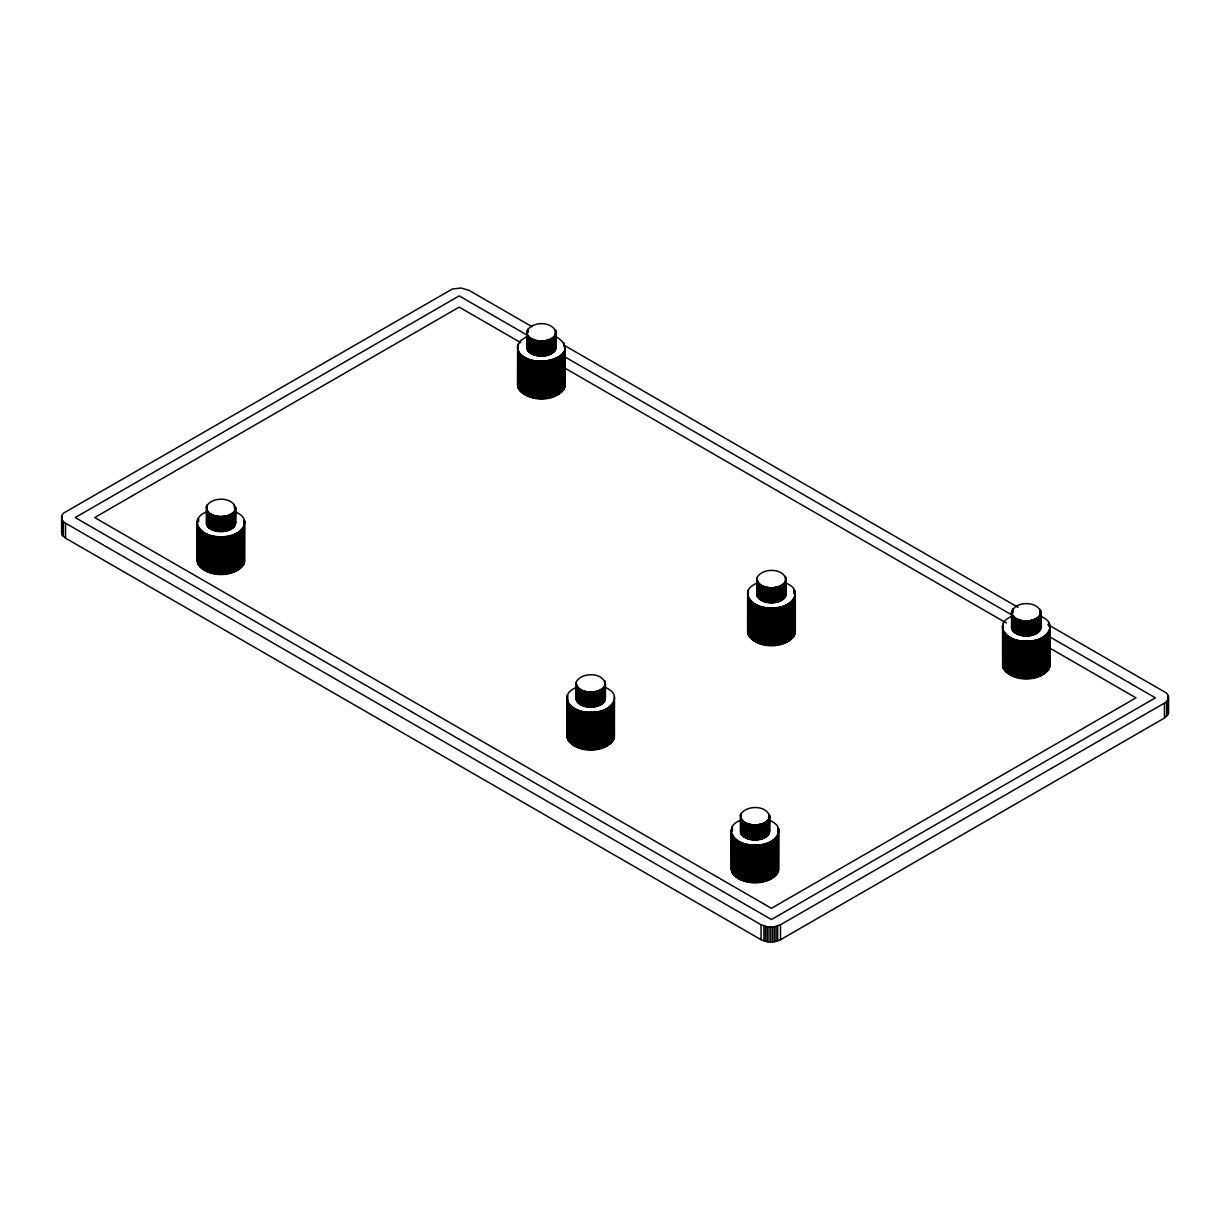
<?xml version="1.0" encoding="UTF-8"?>
<svg xmlns="http://www.w3.org/2000/svg" width="1230" height="1230" viewBox="0 0 1230 1230"><rect width="100%" height="100%" fill="white"/><g stroke="black" fill="none" stroke-linecap="round" stroke-linejoin="round"><path stroke-width="1.5" d="M207.347 519.66C202.596 534.435 234.976 536.003 235.576 521.92M785.386 582.897C807.418 591.292 787.277 610.71 771.856 607.881C757.019 610.941 735.11 592.46 756.834 583.189M748.547 627.546C744.888 650.762 793.765 651.962 795.164 629.883M565.216 383.652C561.849 403.794 523.196 403.963 517.538 385.082L517.692 345.799L520.413 340.818L526.794 336.482M1011.567 611.971C1014.197 624.071 1037.444 624.133 1040.995 612.555C1037.997 600.717 1015.457 600.686 1011.567 611.971L1011.567 627.807C1014.904 640.184 1044.27 638.401 1039.873 624.071M576.255 696.872C575.609 711.371 608.604 710.325 604.53 695.442M741.044 828.543C737.708 843.365 770.641 843.995 769.38 829.389M207.009 511.711C184.977 520.106 205.118 539.524 220.539 536.695C235.376 539.755 257.285 521.274 235.56 512.003M526.732 331.746C528.838 344.093 552.162 344.216 556.114 332.915C553.608 320.815 531.006 320.738 526.732 331.746L526.748 348.167C530.653 359.852 558.051 358.668 555.376 344.677M576.117 687.524C554.392 696.795 576.317 715.276 591.153 712.216C606.575 715.045 626.716 695.627 604.683 687.232M741.06 820.041C719.027 828.436 739.168 847.854 754.59 845.025C769.427 848.085 791.336 829.604 769.611 820.333M731.189 867.504C733.587 889.059 781.434 887.737 777.898 864.69M532.144 326.796L468.922 290.28L461.004 288.035L452.332 289.019L65.528 511.972C60.378 513.94 60.378 521.212 65.528 523.18L761.078 924.76L767.243 926.82L774.346 926.82L780.512 924.76L1164.472 703.083C1169.622 701.1 1169.622 693.843 1164.472 691.86L1047.991 624.609M61.961 530.484L61.961 534.589L65.528 538.14L761.078 939.72L767.243 941.765L774.346 941.765L780.512 939.72L1164.472 718.028L1168.377 713.462L1168.5 697.471M517.523 347.229C520.721 374.304 589.923 357.438 555.36 336.19M757.065 592.245C755.804 606.851 788.738 606.221 785.401 591.399M1003.157 661.233C1000.482 684.434 1050.359 684.956 1049.759 662.171M756.819 578.162C758.372 590.754 781.788 590.938 786.108 579.93C784.14 567.584 761.447 567.445 756.819 578.162L756.834 595.166M1011.66 616.415C989.935 625.686 1011.86 644.166 1026.696 641.107C1042.118 643.936 1062.259 624.517 1040.226 616.122M1011.644 626.331L1011.567 627.807M197.477 557.759C196.877 580.545 246.738 580.022 244.063 556.821M567.614 732.342C565.077 755.374 613.847 756.081 614.339 733.757M206.394 506.683C207.347 519.49 230.902 519.767 235.56 509.036C234.161 496.459 211.329 496.244 206.394 506.683L206.425 524.272M576.178 682.204C577.131 695.012 600.686 695.288 605.345 684.557C603.945 671.98 581.114 671.765 576.178 682.204L576.193 699.793M740.445 815.013C741.398 827.821 764.952 828.098 769.611 817.366C768.212 804.789 745.38 804.574 740.445 815.013L740.475 832.602M527.04 345.538L526.748 348.167M518.507 380.839L517.538 385.082M563.771 345.046L1018.04 607.328M527.332 335.221L459.205 295.892L75.23 517.569L771.441 919.533L1155.416 697.841L1049.067 636.448M565.554 357.284L1010.86 614.385M520.736 342.632L459.205 307.116L94.664 517.569L771.441 908.309L1135.982 697.841L1049.513 647.918M565.631 368.554L1006.278 622.964M1168.039 710.371L1168.5 712.431M1168.377 696.441L1168.377 713.462M1168.039 695.411L1168.039 714.476M1167.455 700.5L1167.455 715.46M1166.655 701.438L1166.655 716.383M1164.472 703.083L1164.472 718.028M1050.082 626.208L1050.051 665.968M1049.897 625.255L1049.851 666.921M1049.697 630.006L1049.528 667.859M1049.313 630.944L1049.313 668.321M1049.082 631.39L1049.082 668.782M1048.836 631.851L1048.836 669.228M1048.637 622.488L1048.637 626.224M1048.544 632.297L1048.544 669.689M1048.237 632.743L1048.237 670.119M1047.899 633.173L1047.899 670.565M1047.53 633.604L1047.53 670.996M1047.145 634.034L1047.145 671.411M1046.73 634.434L1046.73 671.826M1046.284 634.849L1046.284 672.226M1045.823 635.249L1045.823 672.626M1045.331 635.633L1045.331 673.01M1044.823 636.002L1044.823 673.394M1044.285 636.371L1044.285 673.748M1043.732 636.725L1043.732 674.101M1043.163 637.063L1043.163 674.455M1042.563 637.401L1042.563 674.793M1041.948 637.724L1041.948 675.101M1041.303 638.032L1041.303 675.424M1040.841 611.095L1040.811 628.684M1040.642 610.51L1040.611 629.268M1040.642 638.324L1040.642 675.716M1040.396 609.942L1040.334 629.837M1040.073 609.388L1040.18 630.114M1040.011 615.43L1039.811 630.667M1039.98 638.616L1039.98 675.993M1039.611 615.984L1039.611 630.929M1039.381 616.245L1039.381 631.19M1039.289 638.877L1039.289 676.269M1039.135 616.507L1039.135 631.451M1038.889 616.753L1038.889 631.713M1038.612 616.999L1038.612 631.959M1038.581 639.139L1038.581 676.515M1038.32 617.245L1038.32 632.205M1038.028 617.491L1038.028 632.435M1037.859 639.385L1037.859 676.761M1037.705 617.721L1037.705 632.666M1037.382 617.952L1037.382 632.897M1037.044 618.167L1037.044 633.112M1037.121 639.6L1037.121 676.992M1036.69 618.383L1036.69 633.327M1036.321 618.582L1036.321 633.542M1036.367 639.815L1036.367 677.192M1035.937 618.782L1035.937 633.727M1035.537 618.967L1035.537 633.927M1035.614 640.015L1035.614 677.392M1035.137 619.151L1035.137 634.111M1034.722 619.336L1034.722 634.28M1034.83 640.184L1034.83 677.576M1034.292 619.49L1034.292 634.449M1034.046 640.353L1034.046 677.745M1033.861 619.659L1033.861 634.603M1033.415 619.797L1033.415 634.757M1033.262 640.507L1033.262 677.884M1032.954 619.935L1032.954 634.895M1032.493 620.074L1032.493 635.018M1032.462 640.63L1032.462 678.022M1032.032 620.197L1032.032 635.141M1031.647 640.753L1031.647 678.145M1031.555 620.304L1031.555 635.249M1031.063 620.397L1031.063 635.357M1030.832 640.861L1030.832 678.237M1030.586 620.489L1030.586 635.449M1030.079 620.581L1030.079 635.526M1030.017 640.938L1030.017 678.314M1029.587 620.643L1029.587 635.602M1029.08 620.704L1029.08 635.664M1029.187 640.999L1029.187 678.391M1028.572 620.766L1028.572 635.71M1028.357 641.061L1028.357 678.437M1028.065 620.796L1028.065 635.756M1027.557 620.827L1027.557 635.787M1027.527 641.091L1027.527 678.468M1027.05 620.858L1027.05 635.802M1026.527 620.858L1026.527 635.818M1026.696 641.107L1026.696 678.483M1026.02 620.858L1026.02 635.818M1025.851 641.107L1025.851 678.483M1025.497 620.858L1025.497 635.802M1024.99 620.827L1024.99 635.787M1025.021 641.091L1025.021 678.468M1024.482 620.796L1024.482 635.756M1024.19 641.061L1024.19 678.437M1023.975 620.766L1023.975 635.71M1023.468 620.704L1023.468 635.664M1023.36 640.999L1023.36 678.391M1022.96 620.643L1022.96 635.602M1022.468 620.581L1022.468 635.526M1022.545 640.938L1022.545 678.314M1021.976 620.489L1021.976 635.449M1021.715 640.861L1021.715 678.237M1021.484 620.397L1021.484 635.357M1020.992 620.304L1020.992 635.249M1020.9 640.753L1020.9 678.145M1020.516 620.197L1020.516 635.141M1020.054 620.074L1020.054 635.018M1020.101 640.63L1020.101 678.022M1019.593 619.935L1019.593 634.895M1019.286 640.507L1019.286 677.884M1019.132 619.797L1019.132 634.757M1018.686 619.659L1018.686 634.603M1018.255 619.49L1018.255 634.449M1018.502 640.353L1018.502 677.745M1017.825 619.336L1017.825 634.28M1017.717 640.184L1017.717 677.576M1017.41 619.151L1017.41 634.111M1017.01 618.967L1017.01 633.927M1016.949 640.015L1016.949 677.392M1016.61 618.782L1016.61 633.727M1016.226 618.582L1016.226 633.542M1016.18 639.815L1016.18 677.192M1015.857 618.383L1015.857 633.327M1015.503 618.167L1015.503 633.112M1015.427 639.6L1015.427 676.992M1015.165 617.952L1015.165 632.897M1014.842 617.721L1014.842 632.666M1014.689 639.385L1014.689 676.761M1014.519 617.491L1014.519 632.435M1014.227 617.245L1014.227 632.205M1013.935 616.999L1013.935 631.959M1013.966 639.139L1013.966 676.515M1013.658 616.753L1013.658 631.713M1013.412 616.507L1013.412 631.451M1013.166 616.245L1013.166 631.19M1013.274 638.877L1013.274 676.269M1012.874 608.835L1012.874 612.586M1012.951 615.984L1012.951 630.929M1012.674 609.111L1012.674 612.848M1012.736 615.707L1012.736 630.667M1012.367 615.154L1012.536 630.39M1012.582 638.616L1012.582 675.993M1012.213 614.877L1012.213 629.837M1011.936 614.308L1012.059 629.545M1011.906 638.324L1011.906 675.716M1011.644 611.387L1011.829 628.976M1011.245 638.032L1011.245 675.424M1010.599 637.724L1010.599 675.101M1009.984 637.401L1009.984 674.793M1009.384 637.063L1009.384 674.455M1008.815 636.725L1008.815 674.101M1008.262 636.371L1008.262 673.748M1007.724 636.002L1007.724 673.394M1007.216 635.633L1007.216 673.01M1006.724 635.249L1006.724 672.626M1006.263 634.849L1006.263 672.226M1005.817 634.434L1005.817 671.826M1005.402 634.034L1005.402 671.411M1005.018 633.604L1005.018 670.996M1004.649 633.173L1004.649 670.565M1004.31 632.743L1004.31 670.119M1004.003 632.297L1004.003 669.689M1003.711 631.851L1003.711 669.228M1003.465 631.39L1003.465 668.782M1003.234 630.944L1003.234 668.321M1002.957 624.317L1003.019 667.859M1002.804 624.779L1002.85 667.398M1002.542 625.732L1002.588 666.445M795.318 593.936L795.318 631.805M795.241 592.983L795.134 633.219M795.011 596.319L794.872 634.173M794.565 590.631L794.565 594.367M794.688 597.257L794.688 634.634M794.334 590.169L794.334 593.905M794.488 597.719L794.488 635.095M794.088 589.708L794.088 593.46M794.257 598.18L794.257 635.556M793.996 598.626L793.996 636.018M793.719 599.072L793.719 636.463M793.396 599.517L793.396 636.909M793.058 599.948L793.058 637.34M792.704 600.378L792.704 637.77M792.305 600.809L792.305 638.186M791.889 601.224L791.889 638.601M791.459 601.624L791.459 639M790.982 602.024L790.982 639.4M790.506 602.408L790.506 639.785M789.998 602.777L789.998 640.169M789.46 603.146L789.46 640.538M788.907 603.5L788.907 640.891M788.338 603.853L788.338 641.23M787.738 604.176L787.738 641.568M787.108 604.499L787.108 641.891M786.477 604.806L786.477 642.198M786.124 578.454L786.108 594.874M785.924 577.577L785.878 595.751M785.693 577.008L785.647 596.335M785.816 605.114L785.816 642.49M785.401 576.44L785.355 596.888M785.171 582.221L785.171 597.165M785.14 605.391L785.14 642.783M784.986 582.482L784.986 597.442M784.771 582.759L784.54 597.98M784.31 583.281L784.31 598.226M784.448 605.667L784.448 643.044M784.048 583.527L784.048 598.487M783.787 583.789L783.787 598.733M783.741 605.913L783.741 643.305M783.495 584.035L783.495 598.979M783.187 584.265L783.187 599.225M783.018 606.159L783.018 643.536M782.88 584.496L782.88 599.456M782.557 584.727L782.557 599.671M782.28 606.375L782.28 643.767M782.203 584.942L782.203 599.902M781.85 585.157L781.85 600.102M781.481 585.357L781.481 600.317M781.542 606.59L781.542 643.982M781.096 585.557L781.096 600.517M780.712 585.757L780.712 600.701M780.773 606.79L780.773 644.166M780.512 924.76L780.512 939.72M780.312 585.926L780.312 600.886M780.005 606.974L780.005 644.351M779.882 586.11L779.882 601.055M779.466 586.279L779.466 601.224M779.22 607.128L779.22 644.52M779.021 586.433L779.021 601.378M778.728 829.65L778.698 870.363M778.575 586.572L778.575 601.532M778.421 607.282L778.421 644.674M778.482 828.697L778.421 871.317M778.313 828.236L778.252 871.778M778.129 586.71L778.129 601.67M778.113 827.775L778.052 872.239M777.668 586.848L777.668 601.808M777.821 835.324L777.821 872.7M777.668 926.021L777.668 940.981M777.621 607.42L777.621 644.797M777.56 835.77L777.56 873.162M777.191 586.971L777.191 601.916M777.268 836.216L777.268 873.608M776.96 836.661L776.96 874.038M776.714 587.079L776.714 602.039M776.822 607.528L776.822 644.92M776.622 837.092L776.622 874.484M776.238 587.187L776.238 602.131M776.253 837.522L776.253 874.914M776.007 607.635L776.007 645.012M775.869 837.953L775.869 875.33M776.053 926.482L776.053 941.427M775.746 587.279L775.746 602.223M775.454 838.368L775.454 875.745M775.254 587.356L775.254 602.3M775.177 607.712L775.177 645.104M775.008 838.768L775.008 876.144M774.762 587.433L774.762 602.377M774.346 607.789L774.346 645.166M774.546 839.168L774.546 876.544M774.346 926.82L774.346 941.765M774.254 587.494L774.254 602.439M774.054 839.552L774.054 876.929M773.747 587.54L773.747 602.5M773.547 839.921L773.547 877.313M773.532 607.835L773.532 645.212M773.24 587.586L773.24 602.531M773.024 840.29L773.024 877.667M772.732 587.617L772.732 602.562M772.686 607.866L772.686 645.243M772.594 927.02L772.594 941.965M772.471 840.644L772.471 878.036M772.209 587.633L772.209 602.592M771.856 607.881L771.856 645.273M771.887 840.982L771.887 878.374M771.702 587.648L771.702 602.592M771.287 841.32L771.287 878.712M771.179 587.648L771.179 602.592M771.026 607.881L771.026 645.273M770.795 927.082L770.795 942.042M770.672 587.633L770.672 602.592M770.672 841.643L770.672 879.035M770.165 587.617L770.165 602.562M770.195 607.866L770.195 645.243M770.026 841.95L770.026 879.342M769.719 815.89L769.703 831.726M769.642 587.586L769.642 602.531M769.473 814.721L769.442 832.895M769.365 607.835L769.365 645.212M769.38 814.429L769.211 833.463M769.38 842.242L769.38 879.635M769.134 587.54L769.134 602.5M769.073 818.796L769.073 833.755M768.996 927.02L768.996 941.965M768.904 819.072L768.735 834.309M768.704 842.535L768.704 879.911M768.627 587.494L768.627 602.439M768.535 607.789L768.535 645.166M768.535 819.626L768.535 834.586M768.335 819.903L768.335 834.847M768.135 587.433L768.135 602.377M768.104 820.164L768.104 835.109M768.012 842.796L768.012 880.188M767.705 607.712L767.705 645.104M767.874 820.425L767.874 835.37M767.628 587.356L767.628 602.3M767.612 820.671L767.612 835.631M767.136 587.279L767.136 602.223M767.336 820.933L767.336 835.877M767.305 843.057L767.305 880.434M767.243 926.82L767.243 941.765M766.89 607.635L766.89 645.012M767.059 821.163L767.059 836.123M766.644 587.187L766.644 602.131M766.751 821.409L766.751 836.354M766.444 821.64L766.444 836.6M766.582 843.303L766.582 880.68M766.167 587.079L766.167 602.039M766.106 821.871L766.106 836.815M766.075 607.528L766.075 644.92M765.844 843.519L765.844 880.911M765.69 586.971L765.69 601.916M765.767 822.086L765.767 837.03M765.414 822.301L765.414 837.246M765.537 926.482L765.537 941.427M765.214 586.848L765.214 601.808M765.26 607.42L765.26 644.797M765.091 843.734L765.091 881.126M765.045 822.501L765.045 837.461M764.753 586.71L764.753 601.67M764.66 822.701L764.66 837.661M764.307 586.572L764.307 601.532M764.46 607.282L764.46 644.674M764.337 843.934L764.337 881.31M764.276 822.885L764.276 837.845M763.861 586.433L763.861 601.378M763.861 823.07L763.861 838.03M763.922 926.021L763.922 940.981M763.661 607.128L763.661 644.52M763.569 844.118L763.569 881.495M763.415 586.279L763.415 601.224M763.446 823.254L763.446 838.199M763.015 823.408L763.015 838.368M763 586.11L763 601.055M762.877 606.974L762.877 644.351M762.785 844.272L762.785 881.664M762.585 585.926L762.585 600.886M762.585 823.577L762.585 838.522M762.17 585.757L762.17 600.701M762.108 606.79L762.108 644.166M762.139 823.716L762.139 838.676M761.785 585.557L761.785 600.517M761.985 844.426L761.985 881.802M761.693 823.854L761.693 838.814M761.401 585.357L761.401 600.317M761.355 606.59L761.355 643.982M761.032 585.157L761.032 600.102M761.232 823.992L761.232 838.937M761.186 844.564L761.186 881.941M761.078 924.76L761.078 939.72M760.755 824.115L760.755 839.06M760.678 584.942L760.678 599.902M760.601 606.375L760.601 643.767M760.34 584.727L760.34 599.671M760.278 824.223L760.278 839.168M760.371 844.672L760.371 882.064M760.002 584.496L760.002 599.456M759.694 584.265L759.694 599.225M759.863 606.159L759.863 643.536M759.802 824.315L759.802 839.275M759.556 844.779L759.556 882.156M759.387 584.035L759.387 598.979M759.31 824.408L759.31 839.367M759.11 583.789L759.11 598.733M759.141 605.913L759.141 643.305M758.833 583.527L758.833 598.487M758.818 824.5L758.818 839.444M758.741 844.856L758.741 882.248M758.572 583.281L758.572 598.226M758.433 605.667L758.433 643.044M758.341 583.02L758.341 597.98M758.31 824.561L758.31 839.521M757.911 582.482L758.111 597.703M757.911 844.918L757.911 882.31M757.711 582.221L757.711 597.165M757.741 605.391L757.741 642.783M757.818 824.623L757.818 839.583M757.542 581.944L757.542 596.888M757.234 581.375L757.373 596.612M757.311 824.684L757.311 839.629M756.973 577.577L757.111 596.043M757.065 605.114L757.065 642.49M757.08 844.979L757.08 882.356M756.804 824.715L756.804 839.675M756.419 604.806L756.419 642.198M756.281 824.746L756.281 839.706M756.25 845.01L756.25 882.387M755.774 604.499L755.774 641.891M755.774 824.777L755.774 839.721M755.42 845.025L755.42 882.402M755.159 604.176L755.159 641.568M755.266 824.792L755.266 839.736M754.743 824.792L754.743 839.736M754.59 845.025L754.59 882.402M754.559 603.853L754.559 641.23M754.236 824.777L754.236 839.721M753.975 603.5L753.975 640.891M753.713 824.746L753.713 839.706M753.759 845.01L753.759 882.387M753.421 603.146L753.421 640.538M753.206 824.715L753.206 839.675M752.898 602.777L752.898 640.169M752.914 844.979L752.914 882.356M752.699 824.684L752.699 839.629M752.376 602.408L752.376 639.785M752.191 824.623L752.191 839.583M752.084 844.918L752.084 882.31M751.899 602.024L751.899 639.4M751.684 824.561L751.684 839.521M751.438 601.624L751.438 639M751.269 844.856L751.269 882.248M750.992 601.224L750.992 638.601M751.192 824.5L751.192 839.444M750.577 600.809L750.577 638.186M750.7 824.408L750.7 839.367M750.208 824.315L750.208 839.275M750.438 844.779L750.438 882.156M750.192 600.378L750.192 637.77M749.823 599.948L749.823 637.34M749.731 824.223L749.731 839.168M749.485 599.517L749.485 636.909M749.624 844.672L749.624 882.064M749.255 824.115L749.255 839.06M749.178 599.072L749.178 636.463M748.885 598.626L748.885 636.018M748.778 823.992L748.778 838.937M748.824 844.564L748.824 881.941M748.624 598.18L748.624 635.556M748.332 590.631L748.394 635.095M748.317 823.854L748.317 838.814M748.132 591.092L748.024 634.173M748.024 844.426L748.024 881.802M747.825 592.03L747.871 633.696M747.855 823.716L747.855 838.676M747.64 592.983L747.594 632.282M747.425 823.577L747.425 838.522M747.225 844.272L747.225 881.664M746.979 823.408L746.979 838.368M746.548 823.254L746.548 838.199M746.441 844.118L746.441 881.495M746.133 823.07L746.133 838.03M745.734 822.885L745.734 837.845M745.672 843.934L745.672 881.31M745.334 822.701L745.334 837.661M744.965 822.501L744.965 837.461M744.903 843.734L744.903 881.126M744.596 822.301L744.596 837.246M744.242 822.086L744.242 837.03M744.165 843.519L744.165 880.911M743.889 821.871L743.889 836.815M743.566 821.64L743.566 836.6M743.427 843.303L743.427 880.68M743.258 821.409L743.258 836.354M742.951 821.163L742.951 836.123M742.659 820.933L742.659 835.877M742.705 843.057L742.705 880.434M742.397 820.671L742.397 835.631M742.136 820.425L742.136 835.37M741.89 820.164L741.89 835.109M741.998 842.796L741.998 880.188M741.675 819.903L741.675 834.847M741.275 819.349L741.459 834.586M741.306 842.535L741.306 879.911M741.044 813.583L741.09 834.032M740.891 813.86L740.937 833.755M740.629 814.429L740.66 833.187M740.629 842.242L740.629 879.635M739.968 841.95L739.968 879.342M739.338 841.643L739.338 879.035M738.707 841.32L738.707 878.712M738.108 840.982L738.108 878.374M737.539 840.644L737.539 878.036M736.985 840.29L736.985 877.667M736.447 839.921L736.447 877.313M735.94 839.552L735.94 876.929M735.448 839.168L735.448 876.544M734.987 838.768L734.987 876.144M734.556 838.368L734.556 875.745M734.141 837.953L734.141 875.33M733.741 837.522L733.741 874.914M733.388 837.092L733.388 874.484M733.049 836.661L733.049 874.038M732.726 836.216L732.726 873.608M732.357 826.852L732.357 830.588M732.45 835.77L732.45 873.162M732.111 827.313L732.111 831.049M732.188 835.324L732.188 872.7M731.881 827.775L731.881 831.511M731.958 834.863L731.958 872.239M731.573 833.925L731.758 871.778M731.312 832.987L731.435 870.84M731.189 830.127L731.22 869.887M614.462 696.841L614.416 737.554M614.308 700.654L614.154 738.507M613.985 701.592L613.985 738.969M613.77 702.053L613.77 739.43M613.539 702.515L613.539 739.891M613.293 702.96L613.293 740.352M613.001 703.406L613.001 740.798M612.694 703.852L612.694 741.229M612.356 704.283L612.356 741.675M611.987 704.713L611.987 742.105M611.602 705.144L611.602 742.52M611.187 705.559L611.187 742.935M610.741 705.959L610.741 743.335M610.28 706.358L610.28 743.735M609.788 706.743L609.788 744.119M609.28 707.112L609.28 744.504M608.742 707.481L608.742 744.857M608.189 707.834L608.189 745.226M607.62 708.173L607.62 745.565M607.02 708.511L607.02 745.903M606.405 708.834L606.405 746.226M605.76 709.141L605.76 746.533M605.437 683.081L605.437 698.917M605.206 681.912L605.175 700.085M604.991 681.343L604.945 700.654M605.099 709.449L605.099 746.825M604.699 680.774L604.791 700.946M604.637 686.263L604.468 701.5M604.437 709.725L604.437 747.102M604.268 686.817L604.268 701.777M604.068 687.093L604.068 702.038M603.838 687.355L603.838 702.299M603.745 709.987L603.745 747.379M603.592 687.616L603.592 702.561M603.346 687.862L603.346 702.822M603.069 688.124L603.069 703.068M603.038 710.248L603.038 747.625M602.777 688.354L602.777 703.314M602.485 688.6L602.485 703.545M602.162 688.831L602.162 703.791M602.316 710.494L602.316 747.871M601.839 689.061L601.839 704.006M601.501 689.277L601.501 704.221M601.578 710.709L601.578 748.101M601.147 689.492L601.147 704.436M600.824 710.925L600.824 748.317M600.778 689.692L600.778 704.652M600.394 689.892L600.394 704.851M600.071 711.125L600.071 748.501M599.994 690.076L599.994 705.036M599.594 690.261L599.594 705.221M599.287 711.309L599.287 748.686M599.179 690.445L599.179 705.39M598.749 690.599L598.749 705.559M598.318 690.768L598.318 705.713M598.503 711.463L598.503 748.855M597.872 690.906L597.872 705.866M597.719 711.616L597.719 748.993M597.411 691.045L597.411 706.005M596.95 691.183L596.95 706.128M596.919 711.755L596.919 749.132M596.489 691.306L596.489 706.251M596.012 691.414L596.012 706.358M596.104 711.863L596.104 749.255M595.52 691.506L595.52 706.466M595.289 711.97L595.289 749.347M595.043 691.598L595.043 706.558M594.536 691.691L594.536 706.635M594.474 712.047L594.474 749.439M594.044 691.752L594.044 706.712M593.644 712.109L593.644 749.501M593.537 691.813L593.537 706.773M593.029 691.875L593.029 706.82M592.814 712.17L592.814 749.547M592.522 691.921L592.522 706.866M592.014 691.952L592.014 706.896M591.984 712.201L591.984 749.577M591.507 691.967L591.507 706.912M591.153 712.216L591.153 749.593M590.984 691.983L590.984 706.927M590.477 691.983L590.477 706.927M590.308 712.216L590.308 749.593M589.954 691.967L589.954 706.912M589.447 691.952L589.447 706.896M589.477 712.201L589.477 749.577M588.939 691.921L588.939 706.866M588.647 712.17L588.647 749.547M588.432 691.875L588.432 706.82M587.925 691.813L587.925 706.773M587.817 712.109L587.817 749.501M587.417 691.752L587.417 706.712M587.002 712.047L587.002 749.439M586.925 691.691L586.925 706.635M586.433 691.598L586.433 706.558M586.172 711.97L586.172 749.347M585.941 691.506L585.941 706.466M585.449 691.414L585.449 706.358M585.357 711.863L585.357 749.255M584.973 691.306L584.973 706.251M584.511 691.183L584.511 706.128M584.542 711.755L584.542 749.132M584.05 691.045L584.05 706.005M583.743 711.616L583.743 748.993M583.589 690.906L583.589 705.866M583.143 690.768L583.143 705.713M582.959 711.463L582.959 748.855M582.712 690.599L582.712 705.559M582.282 690.445L582.282 705.39M582.174 711.309L582.174 748.686M581.867 690.261L581.867 705.221M581.467 690.076L581.467 705.036M581.406 711.125L581.406 748.501M581.067 689.892L581.067 704.851M580.683 689.692L580.683 704.652M580.637 710.925L580.637 748.317M580.314 689.492L580.314 704.436M579.96 689.277L579.96 704.221M579.884 710.709L579.884 748.101M579.622 689.061L579.622 704.006M579.299 688.831L579.299 703.791M579.146 710.494L579.146 747.871M578.976 688.6L578.976 703.545M578.684 688.354L578.684 703.314M578.392 688.124L578.392 703.068M578.423 710.248L578.423 747.625M578.115 687.862L578.115 702.822M577.869 687.616L577.869 702.561M577.623 687.355L577.623 702.299M577.716 709.987L577.716 747.379M577.408 687.093L577.408 702.038M576.993 686.54L577.193 701.777M577.039 709.725L577.039 747.102M576.824 686.263L576.824 701.223M576.516 685.71L576.67 700.946M576.286 685.141L576.393 700.377M576.363 709.449L576.363 746.825M575.702 709.141L575.702 746.533M575.056 708.834L575.056 746.226M574.441 708.511L574.441 745.903M573.841 708.173L573.841 745.565M573.272 707.834L573.272 745.226M572.719 707.481L572.719 744.857M572.181 707.112L572.181 744.504M571.673 706.743L571.673 744.119M571.181 706.358L571.181 743.735M570.72 705.959L570.72 743.335M570.274 705.559L570.274 742.935M569.859 705.144L569.859 742.52M569.475 704.713L569.475 742.105M569.106 704.283L569.106 741.675M568.767 703.852L568.767 741.229M568.46 703.406L568.46 740.798M568.168 702.96L568.168 740.352M567.922 702.515L567.922 739.891M567.614 694.965L567.691 739.43M567.414 695.427L567.476 738.969M567.122 696.365L567.153 738.031M566.922 697.318L566.953 737.077M565.216 346.276L565.246 385.559M565.185 348.659L564.985 386.989M564.831 350.073L564.831 387.45M564.662 350.535L564.462 388.388M564.216 351.457L564.216 388.849M564.047 343.001L564.047 346.737M563.97 351.918L563.97 389.295M563.678 352.364L563.678 389.741M563.371 352.81L563.371 390.187M563.033 353.241L563.033 390.633M562.663 353.671L562.663 391.063M562.279 354.086L562.279 391.478M561.864 354.501L561.864 391.893M561.418 354.917L561.418 392.293M560.957 355.301L560.957 392.693M560.465 355.701L560.465 393.077M559.957 356.07L559.957 393.446M559.419 356.439L559.419 393.815M558.866 356.792L558.866 394.169M558.297 357.131L558.297 394.523M557.697 357.469L557.697 394.845M557.082 357.792L557.082 395.168M556.437 358.099L556.437 395.476M556.037 331.454L556.022 348.459M555.776 330.578L555.745 349.335M555.776 358.391L555.776 395.783M555.529 330.009L555.468 349.904M555.376 329.732L555.314 350.181M555.145 335.498L554.945 350.735M555.114 358.683L555.114 396.06M554.745 336.036L554.745 350.996M554.515 336.313L554.515 351.257M554.269 336.574L554.269 351.519M554.423 358.945L554.423 396.337M554.023 336.82L554.023 351.78M553.746 337.066L553.746 352.026M553.715 359.206L553.715 396.583M553.454 337.312L553.454 352.272M553.162 337.558L553.162 352.503M552.993 359.437L552.993 396.829M552.839 337.789L552.839 352.733M552.516 338.004L552.516 352.964M552.178 338.235L552.178 353.179M552.255 359.667L552.255 397.059M551.824 338.435L551.824 353.394M551.455 338.65L551.455 353.594M551.501 359.883L551.501 397.259M551.071 338.85L551.071 353.794M550.671 339.034L550.671 353.994M550.748 360.082L550.748 397.459M550.271 339.219L550.271 354.179M549.856 339.388L549.856 354.348M549.964 360.252L549.964 397.644M549.426 339.557L549.426 354.517M549.18 360.421L549.18 397.797M548.995 339.711L548.995 354.671M548.549 339.864L548.549 354.824M548.396 360.575L548.396 397.951M548.088 340.003L548.088 354.963M547.627 340.141L547.627 355.086M547.596 360.697L547.596 398.09M547.166 340.249L547.166 355.209M546.781 360.821L546.781 398.197M546.689 340.372L546.689 355.316M546.197 340.464L546.197 355.424M545.966 360.913L545.966 398.305M545.72 340.556L545.72 355.516M545.213 340.649L545.213 355.593M545.151 361.005L545.151 398.382M544.721 340.71L544.721 355.67M544.213 340.772L544.213 355.731M544.321 361.067L544.321 398.459M543.706 340.833L543.706 355.778M543.491 361.113L543.491 398.505M543.199 340.864L543.199 355.824M542.691 340.894L542.691 355.854M542.661 361.159L542.661 398.535M542.184 340.925L542.184 355.87M541.661 340.925L541.661 355.885M541.83 361.174L541.83 398.551M541.154 340.925L541.154 355.885M540.985 361.174L540.985 398.551M540.631 340.925L540.631 355.87M540.124 340.894L540.124 355.854M540.154 361.159L540.154 398.535M539.616 340.864L539.616 355.824M539.324 361.113L539.324 398.505M539.109 340.833L539.109 355.778M538.602 340.772L538.602 355.731M538.494 361.067L538.494 398.459M538.094 340.71L538.094 355.67M537.602 340.649L537.602 355.593M537.679 361.005L537.679 398.382M537.11 340.556L537.11 355.516M536.849 360.913L536.849 398.305M536.618 340.464L536.618 355.424M536.126 340.372L536.126 355.316M536.034 360.821L536.034 398.197M535.65 340.249L535.65 355.209M535.235 360.697L535.235 398.09M535.188 340.141L535.188 355.086M534.727 340.003L534.727 354.963M534.266 339.864L534.266 354.824M534.42 360.575L534.42 397.951M533.82 339.711L533.82 354.671M533.635 360.421L533.635 397.797M533.39 339.557L533.39 354.517M532.959 339.388L532.959 354.348M532.851 360.252L532.851 397.644M532.544 339.219L532.544 354.179M532.144 339.034L532.144 353.994M532.083 360.082L532.083 397.459M531.744 338.85L531.744 353.794M531.36 338.65L531.36 353.594M531.314 359.883L531.314 397.259M530.991 338.435L530.991 353.394M530.637 338.235L530.637 353.179M530.561 359.667L530.561 397.059M530.299 338.004L530.299 352.964M529.976 337.789L529.976 352.733M529.653 337.558L529.653 352.503M529.823 359.437L529.823 396.829M529.361 337.312L529.361 352.272M529.069 337.066L529.069 352.026M529.115 359.206L529.115 396.583M528.808 336.82L528.808 351.78M528.3 336.313L528.546 351.519M528.408 358.945L528.408 396.337M528.224 328.641L528.224 332.377M528.085 336.036L528.085 350.996M527.87 335.775L527.87 350.735M527.685 335.498L527.685 350.458M527.716 358.683L527.716 396.06M527.347 334.944L527.501 350.181M527.04 330.578L527.193 349.612M527.04 358.391L527.04 395.783M526.932 330.87L526.963 349.043M526.379 358.099L526.379 395.476M525.733 357.792L525.733 395.168M525.118 357.469L525.118 394.845M524.518 357.131L524.518 394.523M523.949 356.792L523.949 394.169M523.396 356.439L523.396 393.815M522.858 356.07L522.858 393.446M522.35 355.701L522.35 393.077M521.858 355.301L521.858 392.693M521.397 354.917L521.397 392.293M520.951 354.501L520.951 391.893M520.536 354.086L520.536 391.478M520.152 353.671L520.152 391.063M519.783 353.241L519.783 390.633M519.444 352.81L519.444 390.187M519.137 352.364L519.137 389.741M518.845 351.918L518.845 389.295M518.599 351.457L518.599 388.849M518.368 350.996L518.368 388.388M518.291 343.923L518.153 387.927M517.938 344.846L517.984 387.45M517.692 345.799L517.722 386.512M244.678 521.32L244.647 562.033M244.432 520.367L244.37 562.986M244.263 519.906L244.201 563.448M244.001 526.532L244.001 563.909M243.771 526.978L243.771 564.37M243.509 527.439L243.509 564.816M243.217 527.885L243.217 565.277M242.91 528.331L242.91 565.708M242.571 528.762L242.571 566.154M242.202 529.192L242.202 566.584M241.818 529.623L241.818 566.999M241.403 530.022L241.403 567.414M240.957 530.438L240.957 567.814M240.496 530.837L240.496 568.214M240.004 531.222L240.004 568.598M239.496 531.591L239.496 568.983M238.974 531.96L238.974 569.336M238.42 532.313L238.42 569.69M237.836 532.652L237.836 570.043M237.236 532.99L237.236 570.382M236.621 533.313L236.621 570.689M235.976 533.62L235.976 571.012M235.668 507.56L235.668 523.104M235.576 506.975L235.484 524.272M235.391 509.604L235.161 525.133M235.33 533.912L235.33 571.304M235.022 510.465L235.022 525.425M234.853 510.742L234.684 525.979M234.653 534.204L234.653 571.581M234.484 511.296L234.484 526.255M234.346 504.423L234.346 508.175M234.284 511.572L234.284 526.517M234.054 511.834L234.054 526.778M233.961 534.466L233.961 571.858M233.808 512.095L233.808 527.04M233.562 512.341L233.562 527.301M233.285 512.587L233.285 527.547M233.254 534.727L233.254 572.104M233.008 512.833L233.008 527.793M232.701 513.079L232.701 528.024M232.393 513.31L232.393 528.254M232.532 534.973L232.532 572.35M232.055 513.54L232.055 528.485M231.717 513.756L231.717 528.7M231.793 535.188L231.793 572.58M231.363 513.971L231.363 528.915M231.04 535.404L231.04 572.78M230.994 514.171L230.994 529.131M230.61 514.371L230.61 529.315M230.287 535.604L230.287 572.98M230.225 514.555L230.225 529.515M229.81 514.74L229.81 529.7M229.503 535.773L229.503 573.165M229.395 514.924L229.395 529.869M228.964 515.078L228.964 530.038M228.534 515.247L228.534 530.192M228.734 535.942L228.734 573.334M228.088 515.385L228.088 530.345M227.934 536.096L227.934 573.472M227.642 515.524L227.642 530.484M227.181 515.662L227.181 530.607M227.135 536.219L227.135 573.611M226.704 515.785L226.704 530.73M226.228 515.893L226.228 530.837M226.32 536.341L226.32 573.718M225.751 515.985L225.751 530.945M225.505 536.449L225.505 573.826M225.259 516.077L225.259 531.037M224.767 516.17L224.767 531.114M224.69 536.526L224.69 573.903M224.26 516.231L224.26 531.191M223.768 516.293L223.768 531.252M223.86 536.587L223.86 573.98M223.26 516.354L223.26 531.298M223.03 536.649L223.03 574.026M222.753 516.385L222.753 531.345M222.23 516.416L222.23 531.375M222.2 536.68L222.2 574.056M221.723 516.446L221.723 531.391M221.369 536.695L221.369 574.072M221.2 516.446L221.2 531.406M220.693 516.446L220.693 531.406M220.539 536.695L220.539 574.072M220.185 516.446L220.185 531.391M219.663 516.416L219.663 531.375M219.693 536.68L219.693 574.056M219.155 516.385L219.155 531.345M218.863 536.649L218.863 574.026M218.648 516.354L218.648 531.298M218.141 516.293L218.141 531.252M218.033 536.587L218.033 573.98M217.633 516.231L217.633 531.191M217.218 536.526L217.218 573.903M217.141 516.17L217.141 531.114M216.649 516.077L216.649 531.037M216.388 536.449L216.388 573.826M216.157 515.985L216.157 530.945M215.681 515.893L215.681 530.837M215.573 536.341L215.573 573.718M215.204 515.785L215.204 530.73M214.727 515.662L214.727 530.607M214.773 536.219L214.773 573.611M214.266 515.524L214.266 530.484M213.974 536.096L213.974 573.472M213.805 515.385L213.805 530.345M213.374 515.247L213.374 530.192M213.174 535.942L213.174 573.334M212.928 515.078L212.928 530.038M212.498 514.924L212.498 529.869M212.39 535.773L212.39 573.165M212.083 514.74L212.083 529.7M211.683 514.555L211.683 529.515M211.621 535.604L211.621 572.98M211.283 514.371L211.283 529.315M210.914 514.171L210.914 529.131M210.853 535.404L210.853 572.78M210.545 513.971L210.545 528.915M210.176 513.756L210.176 528.7M210.115 535.188L210.115 572.58M209.838 513.54L209.838 528.485M209.515 513.31L209.515 528.254M209.377 534.973L209.377 572.35M209.192 513.079L209.192 528.024M208.9 512.833L208.9 527.793M208.608 512.587L208.608 527.547M208.654 534.727L208.654 572.104M208.347 512.341L208.347 527.301M208.085 512.095L208.085 527.04M207.839 511.834L207.839 526.778M207.947 534.466L207.947 571.858M207.624 511.572L207.624 526.517M207.224 511.019L207.409 526.255M207.255 534.204L207.255 571.581M207.163 504.977L207.04 525.702M206.84 505.53L206.886 525.425M206.702 505.822L206.609 524.856M206.579 533.912L206.579 571.304M205.917 533.62L205.917 571.012M205.287 533.313L205.287 570.689M204.657 532.99L204.657 570.382M204.057 532.652L204.057 570.043M203.488 532.313L203.488 569.69M202.935 531.96L202.935 569.336M202.397 531.591L202.397 568.983M201.889 531.222L201.889 568.598M201.397 530.837L201.397 568.214M200.936 530.438L200.936 567.814M200.505 530.022L200.505 567.414M200.09 529.623L200.09 566.999M199.691 529.192L199.691 566.584M199.337 528.762L199.337 566.154M198.999 528.331L198.999 565.708M198.584 518.076L198.584 521.812M198.676 527.885L198.676 565.277M198.399 527.439L198.399 564.816M198.138 526.978L198.138 564.37M197.907 526.532L197.907 563.909M197.523 525.594L197.707 563.448M197.338 520.844L197.384 562.51M197.138 521.797L197.169 561.557M65.528 523.18L65.528 538.14M63.345 521.535L63.345 536.495M62.546 520.613L62.546 535.557M61.961 515.524L61.961 534.589M61.623 516.538L61.623 533.559"/></g></svg>
